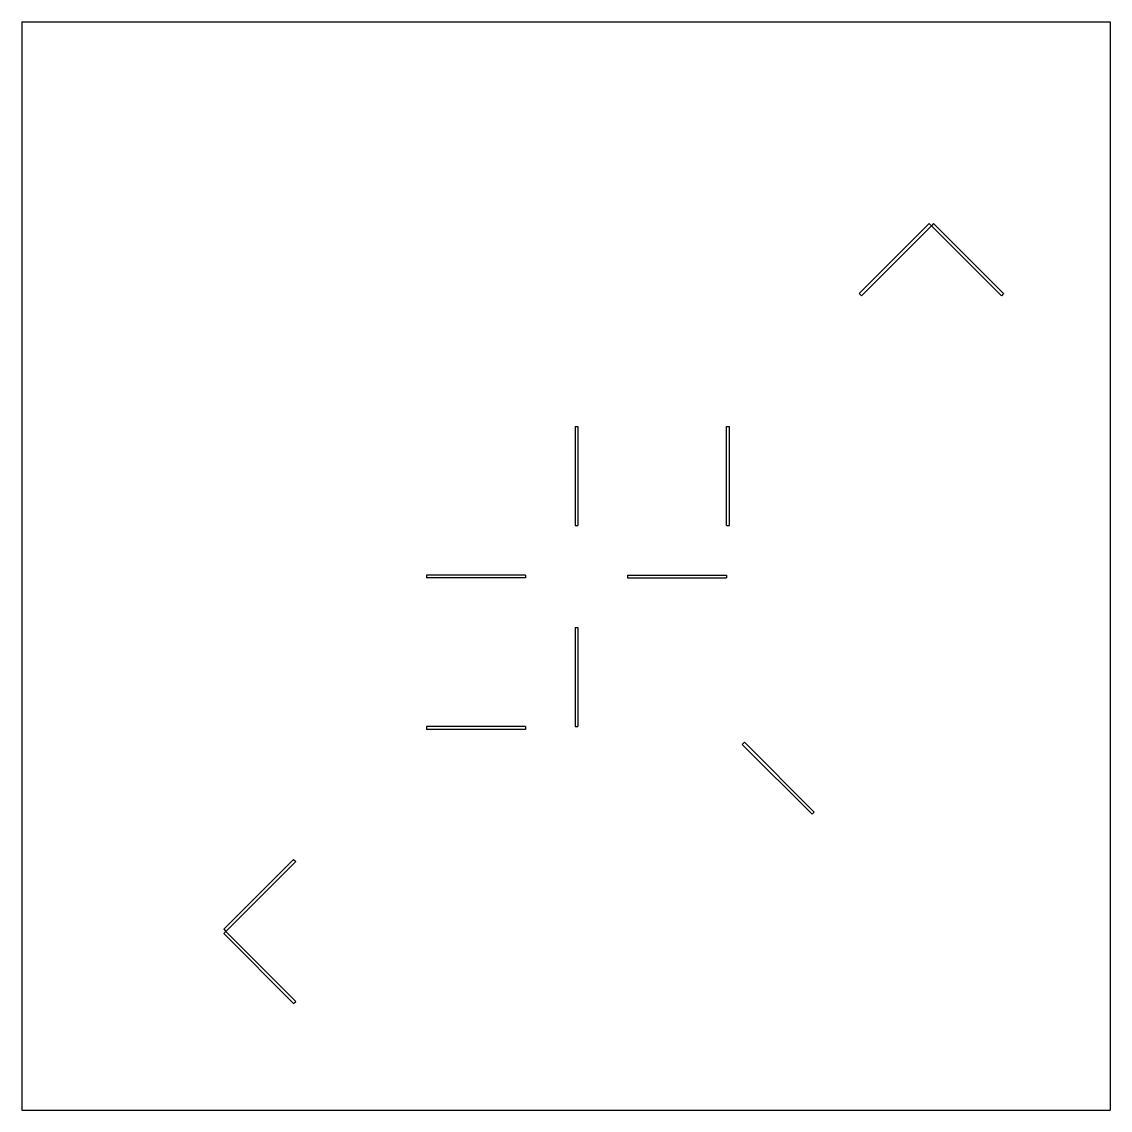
# Model space of a CAD drawing. Header units: millimetres. Extents: x 0 to 543, y 0 to 484.
# Drawn here: x 510.02 to 543.02, y 451.13 to 484.13 of the extents above; entities outside this region: 2.
import ezdxf

# ---------------------------------------------------------------- set-up
doc = ezdxf.new("R2010")
doc.units = ezdxf.units.MM
doc.layers.add('001_CUT_RIGID', color=96, linetype='Continuous')
doc.styles.add('SLDTEXTSTYLE0', font='TXT', dxfattribs={"width": 0.7})

msp = doc.modelspace()

# ---------------------------------------------------------------- linework, layer by layer
at = {"layer": '001_CUT_RIGID'}
for p, q in [((510.022, 484.132), (543.022, 484.132)), ((510.022, 484.132), (510.022, 451.132)), ((543.022, 484.132), (543.022, 451.132)), ((537.537, 478.011), (535.415, 475.889)), ((537.6, 477.947), (535.479, 475.826)), ((537.537, 478.011), (537.6, 477.947)), ((537.664, 478.011), (537.6, 477.947)), ((537.6, 477.947), (539.722, 475.826)), ((537.664, 478.011), (539.785, 475.889)), ((535.415, 475.889), (535.479, 475.826)), ((539.785, 475.889), (539.722, 475.826)), ((526.795, 471.859), (526.885, 471.859)), ((526.795, 471.859), (526.795, 468.859)), ((526.885, 471.859), (526.885, 468.859)), ((531.385, 468.859), (531.385, 471.859)), ((531.385, 471.859), (531.475, 471.859)), ((531.475, 468.859), (531.475, 471.859)), ((526.795, 468.859), (526.885, 468.859)), ((531.385, 468.859), (531.475, 468.859)), ((525.295, 467.359), (522.295, 467.359)), ((522.295, 467.359), (522.295, 467.269)), ((525.295, 467.359), (525.295, 467.269)), ((528.385, 467.359), (531.385, 467.359)), ((528.385, 467.359), (528.385, 467.269)), ((531.385, 467.359), (531.385, 467.269)), ((525.295, 467.269), (522.295, 467.269)), ((528.385, 467.269), (531.385, 467.269)), ((526.795, 465.769), (526.885, 465.769)), ((526.795, 465.769), (526.795, 462.769)), ((526.885, 465.769), (526.885, 462.769)), ((525.295, 462.769), (522.295, 462.769)), ((522.295, 462.769), (522.295, 462.679)), ((525.295, 462.679), (522.295, 462.679)), ((525.295, 462.769), (525.295, 462.679)), ((526.795, 462.769), (526.885, 462.769)), ((531.865, 462.225), (531.929, 462.289)), ((531.865, 462.225), (533.987, 460.104)), ((531.929, 462.289), (534.05, 460.167)), ((533.987, 460.104), (534.05, 460.167)), ((518.264, 458.738), (516.143, 456.617)), ((518.264, 458.738), (518.328, 458.675)), ((518.328, 458.675), (516.207, 456.553)), ((516.143, 456.617), (516.207, 456.553)), ((516.143, 456.49), (516.207, 456.553)), ((516.143, 456.49), (518.264, 454.368)), ((516.207, 456.553), (518.328, 454.432)), ((518.264, 454.368), (518.328, 454.432)), ((510.022, 451.132), (543.022, 451.132))]:
    msp.add_line(p, q, dxfattribs=at)

# ---------------------------------------------------------------- texts
at = {"color": 7, "linetype": 'Continuous', "char_height": 5.1381, "attachment_point": 1, "style": 'SLDTEXTSTYLE0'}
for s, insert in [('SOLIDWORKS Educational Product.', (0, 14.331)), ('For Instructional Use Only.', (0, 6.623))]:
    msp.add_mtext(s, dxfattribs=dict(at, insert=insert))

doc.saveas('drawing.dxf')
